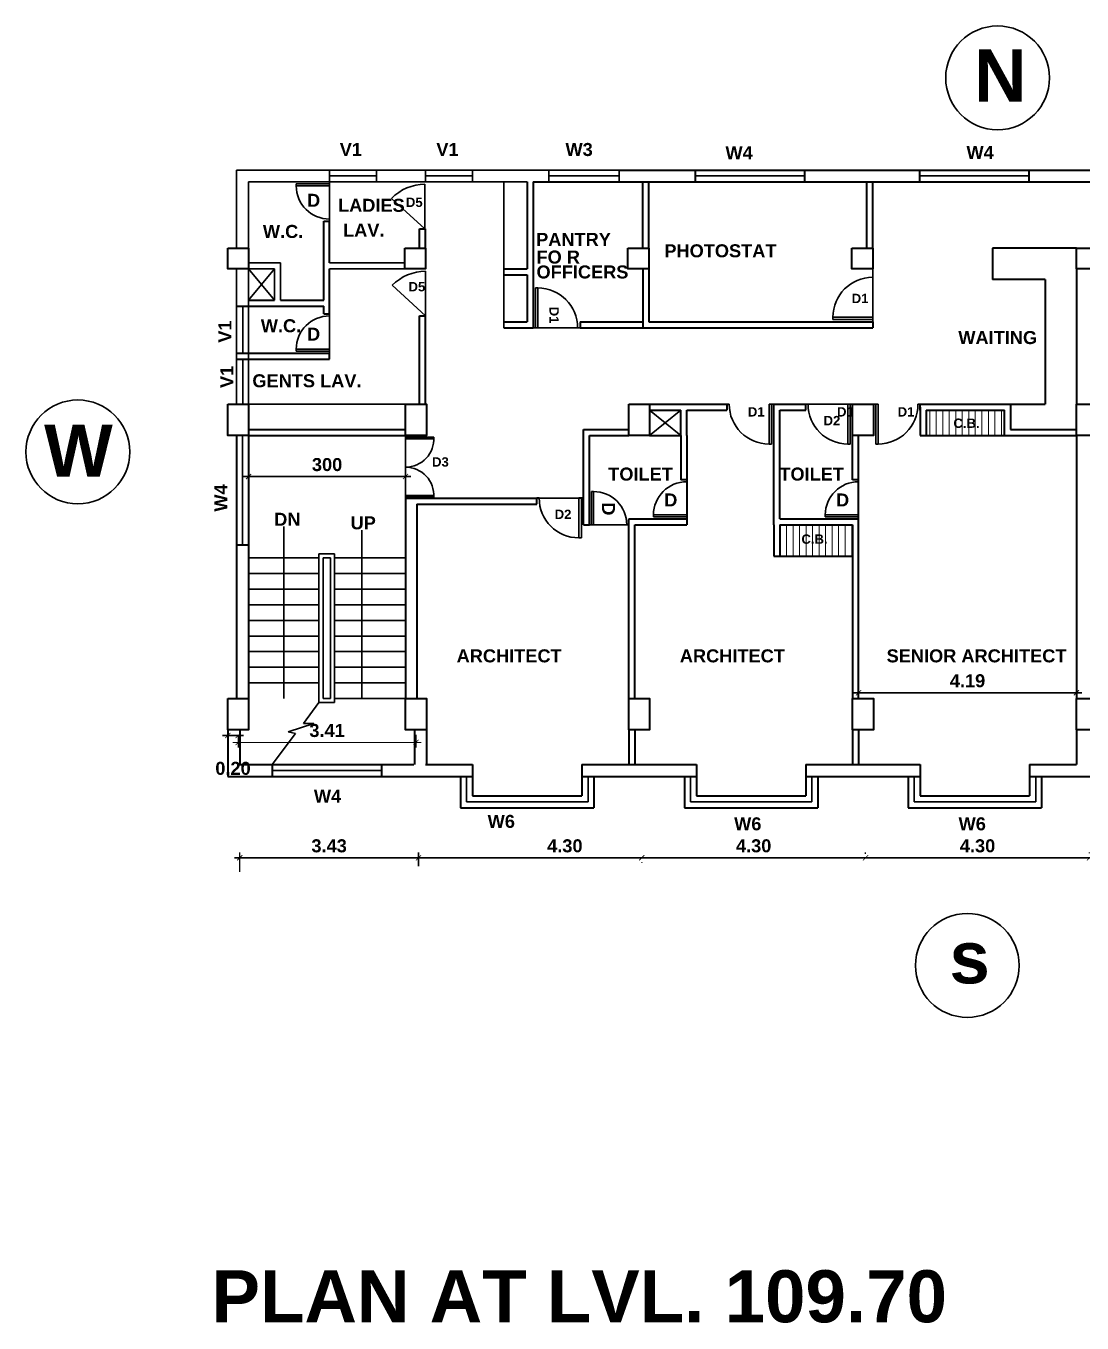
# Model space of a CAD drawing. Header units: inches. Extents: x 1352 to 5457, y 84 to 1168.
# Drawn here: x 2448.69 to 2468.97, y 177.37 to 202.28 of the extents above; entities that cross this region are included whole.
import ezdxf

# ---------------------------------------------------------------- set-up
doc = ezdxf.new("R2010")
doc.units = ezdxf.units.IN
doc.header["$MEASUREMENT"] = 0
doc.header["$PDMODE"] = 35
doc.header["$PDSIZE"] = -0.5
doc.linetypes.add('DASHED2', pattern=[0.375, 0.25, -0.125])
for name, color, linetype, lineweight in [('col', 250, 'Continuous', 40), ('DIM', 250, 'Continuous', 20), ('hatch', 250, 'DASHED2', 9), ('text', 250, 'Continuous', 30), ('wall', 7, 'Continuous', 40), ('win', 250, 'Continuous', 30)]:
    doc.layers.add(name, color=color, linetype=linetype, lineweight=lineweight)
doc.styles.get("Standard").update_dxf_attribs({"font": 'arialbd.ttf', "height": 1.5})
doc.dimstyles.get("Standard").update_dxf_attribs({"dimtxt": 0.25, "dimasz": 0.1, "dimexe": 0.1, "dimexo": 0.1, "dimgap": 0.1, "dimtad": 1, "dimzin": 0, "dimdsep": 46, "dimtxsty": 'Standard', "dimblk": 'ARCHTICK', "dimcen": 0.1, "dimdle": 0.1, "dimclrd": 256, "dimadec": 0, "dimazin": 0, "dimtfac": 1, "dimtofl": 0, "dimtmove": 2, "dimatfit": 3, "dimfxl": 1, "dimtolj": 1, "dimtzin": 0, "dimlwd": -1, "dimarcsym": 0})
pattern_1 = [(90, (2828.79538, -18.94451), (-0.125, 3e-17), [])]

# ---------------------------------------------------------------- blocks, each defined once
blk = doc.blocks.new('_ArchTick')
at = {"color": 0, "linetype": 'ByBlock', "const_width": 0.15}
blk.add_lwpolyline([(-0.5, -0.5), (0.5, 0.5)], dxfattribs=at)
blk = doc.blocks.new('*D459')
at = {"layer": 'Defpoints', "color": 0, "transparency": 16777216}
for p in [(2452.963, 193.628), (2452.963, 193.215), (2455.977, 193.215)]:
    blk.add_point(p, dxfattribs=at)
at = {"layer": 'win', "transparency": 16777216}
blk.add_line((2456.077, 193.628), (2452.863, 193.628), dxfattribs=at)
at = {"layer": 'win', "color": 0, "lineweight": -2, "transparency": 16777216}
for p, q in [((2452.963, 193.315), (2452.963, 193.728)), ((2455.977, 193.315), (2455.977, 193.728))]:
    blk.add_line(p, q, dxfattribs=at)
at = {"layer": 'win', "transparency": 16777216, "xscale": 0.1, "yscale": 0.1, "zscale": 0.1, "rotation": 180}
blk.add_blockref('_ArchTick', (2452.963, 193.628), dxfattribs=at)
at = {"layer": 'win', "transparency": 16777216, "xscale": 0.1, "yscale": 0.1, "zscale": 0.1}
blk.add_blockref('_ArchTick', (2455.977, 193.628), dxfattribs=at)
at = {"layer": 'win', "color": 0, "transparency": 16777216, "insert": (2454.47, 193.856), "char_height": 0.25, "attachment_point": 5}
blk.add_mtext('\\A1;300', dxfattribs=at)
blk = doc.blocks.new('*D460')
at = {"layer": 'Defpoints', "color": 0, "linetype": 'Continuous', "transparency": 16777216}
for p in [(2452.563, 188.765), (2452.763, 188.765), (2452.763, 188.655)]:
    blk.add_point(p, dxfattribs=at)
at = {"layer": 'text', "linetype": 'Continuous', "transparency": 16777216}
blk.add_line((2452.463, 188.655), (2452.863, 188.655), dxfattribs=at)
at = {"layer": 'text', "color": 0, "linetype": 'Continuous', "lineweight": -2, "transparency": 16777216}
for p, q in [((2452.563, 188.665), (2452.563, 188.555)), ((2452.763, 188.665), (2452.763, 188.555))]:
    blk.add_line(p, q, dxfattribs=at)
at = {"layer": 'text', "linetype": 'Continuous', "transparency": 16777216, "xscale": 0.1, "yscale": 0.1, "zscale": 0.1, "rotation": 180}
blk.add_blockref('_ArchTick', (2452.563, 188.655), dxfattribs=at)
at = {"layer": 'text', "linetype": 'Continuous', "transparency": 16777216, "xscale": 0.1, "yscale": 0.1, "zscale": 0.1}
blk.add_blockref('_ArchTick', (2452.763, 188.655), dxfattribs=at)
at = {"layer": 'text', "color": 0, "linetype": 'Continuous', "transparency": 16777216, "insert": (2452.663, 188.022), "char_height": 0.25, "attachment_point": 5}
blk.add_mtext('\\A1;0.20', dxfattribs=at)
blk = doc.blocks.new('R')
at = {"layer": 'win'}
for p, q in [((13.196, 5.483), (13.246, 5.483)), ((14.096, 4.633), (14.096, 5.483)), ((14.196, 5.483), (14.096, 5.483)), ((14.146, 5.483), (14.146, 4.633)), ((14.096, 4.633), (14.146, 4.633)), ((14.146, 4.633), (14.096, 4.633))]:
    blk.add_line(p, q, dxfattribs=at)
blk.add_arc((14.096, 5.483), 0.85, 180, 270, dxfattribs=at)
blk = doc.blocks.new('*D457')
at = {"layer": 'Defpoints', "color": 0, "linetype": 'Continuous', "transparency": 16777216}
for p in [(2464.678, 189.365), (2468.863, 189.476), (2468.863, 189.365)]:
    blk.add_point(p, dxfattribs=at)
at = {"layer": 'win', "linetype": 'Continuous', "transparency": 16777216}
blk.add_line((2464.578, 189.476), (2468.963, 189.476), dxfattribs=at)
at = {"layer": 'win', "color": 0, "linetype": 'Continuous', "lineweight": -2, "transparency": 16777216}
for p, q in [((2464.678, 189.465), (2464.678, 189.576)), ((2468.863, 189.465), (2468.863, 189.576))]:
    blk.add_line(p, q, dxfattribs=at)
at = {"layer": 'win', "linetype": 'Continuous', "transparency": 16777216, "xscale": 0.1, "yscale": 0.1, "zscale": 0.1, "rotation": 180}
blk.add_blockref('_ArchTick', (2464.678, 189.476), dxfattribs=at)
at = {"layer": 'win', "linetype": 'Continuous', "transparency": 16777216, "xscale": 0.1, "yscale": 0.1, "zscale": 0.1}
blk.add_blockref('_ArchTick', (2468.863, 189.476), dxfattribs=at)
at = {"layer": 'win', "color": 0, "linetype": 'Continuous', "transparency": 16777216, "insert": (2466.771, 189.704), "char_height": 0.25, "attachment_point": 5}
blk.add_mtext('\\A1;4.19', dxfattribs=at)
blk = doc.blocks.new('*D458')
at = {"layer": 'Defpoints', "color": 0, "linetype": 'Continuous', "transparency": 16777216}
for p in [(2452.763, 188.655), (2456.177, 188.765), (2456.177, 188.522)]:
    blk.add_point(p, dxfattribs=at)
at = {"layer": 'DIM', "color": 0, "linetype": 'Continuous', "lineweight": -2, "transparency": 16777216}
for p, q in [((2456.177, 188.665), (2456.177, 188.422)), ((2452.763, 188.555), (2452.763, 188.422))]:
    blk.add_line(p, q, dxfattribs=at)
at = {"layer": 'DIM', "linetype": 'Continuous', "transparency": 16777216}
blk.add_line((2452.663, 188.522), (2456.277, 188.522), dxfattribs=at)
at = {"layer": 'DIM', "linetype": 'Continuous', "transparency": 16777216, "xscale": 0.1, "yscale": 0.1, "zscale": 0.1, "rotation": 180}
blk.add_blockref('_ArchTick', (2452.763, 188.522), dxfattribs=at)
at = {"layer": 'DIM', "linetype": 'Continuous', "transparency": 16777216, "xscale": 0.1, "yscale": 0.1, "zscale": 0.1}
blk.add_blockref('_ArchTick', (2456.177, 188.522), dxfattribs=at)
at = {"layer": 'DIM', "color": 0, "linetype": 'Continuous', "transparency": 16777216, "insert": (2454.47, 188.749), "char_height": 0.25, "attachment_point": 5}
blk.add_mtext('\\A1;3.41', dxfattribs=at)
blk = doc.blocks.new('*D453')
at = {"layer": 'Defpoints', "color": 0, "linetype": 'Continuous', "transparency": 16777216}
for p in [(2456.227, 186.306), (2452.792, 185.937), (2456.227, 186.046)]:
    blk.add_point(p, dxfattribs=at)
at = {"layer": 'text', "color": 0, "linetype": 'Continuous', "lineweight": -2, "transparency": 16777216}
for p, q in [((2452.792, 186.037), (2452.792, 186.406)), ((2456.227, 186.146), (2456.227, 186.406))]:
    blk.add_line(p, q, dxfattribs=at)
at = {"layer": 'text', "linetype": 'Continuous', "transparency": 16777216}
blk.add_line((2452.692, 186.306), (2456.327, 186.306), dxfattribs=at)
at = {"layer": 'text', "linetype": 'Continuous', "transparency": 16777216, "xscale": 0.1, "yscale": 0.1, "zscale": 0.1, "rotation": 180}
blk.add_blockref('_ArchTick', (2452.792, 186.306), dxfattribs=at)
at = {"layer": 'text', "linetype": 'Continuous', "transparency": 16777216, "xscale": 0.1, "yscale": 0.1, "zscale": 0.1}
blk.add_blockref('_ArchTick', (2456.227, 186.306), dxfattribs=at)
at = {"layer": 'text', "color": 0, "linetype": 'Continuous', "transparency": 16777216, "insert": (2454.509, 186.534), "char_height": 0.25, "attachment_point": 5}
blk.add_mtext('\\A1;3.43', dxfattribs=at)
blk = doc.blocks.new('*D454')
at = {"layer": 'Defpoints', "color": 0, "linetype": 'Continuous', "transparency": 16777216}
for p in [(2460.513, 186.318), (2464.813, 186.306), (2464.813, 186.283)]:
    blk.add_point(p, dxfattribs=at)
at = {"layer": 'text', "color": 0, "linetype": 'Continuous', "lineweight": -2, "transparency": 16777216}
for p, q in [((2464.813, 186.383), (2464.813, 186.406)), ((2460.513, 186.218), (2460.513, 186.206))]:
    blk.add_line(p, q, dxfattribs=at)
at = {"layer": 'text', "linetype": 'Continuous', "transparency": 16777216}
blk.add_line((2460.413, 186.306), (2464.913, 186.306), dxfattribs=at)
at = {"layer": 'text', "linetype": 'Continuous', "transparency": 16777216, "xscale": 0.1, "yscale": 0.1, "zscale": 0.1, "rotation": 180}
blk.add_blockref('_ArchTick', (2460.513, 186.306), dxfattribs=at)
at = {"layer": 'text', "linetype": 'Continuous', "transparency": 16777216, "xscale": 0.1, "yscale": 0.1, "zscale": 0.1}
blk.add_blockref('_ArchTick', (2464.813, 186.306), dxfattribs=at)
at = {"layer": 'text', "color": 0, "linetype": 'Continuous', "transparency": 16777216, "insert": (2462.663, 186.534), "char_height": 0.25, "attachment_point": 5}
blk.add_mtext('\\A1;4.30', dxfattribs=at)
blk = doc.blocks.new('*D455')
at = {"layer": 'Defpoints', "color": 0, "linetype": 'Continuous', "transparency": 16777216}
for p in [(2464.813, 186.283), (2469.113, 186.306), (2469.113, 186.296)]:
    blk.add_point(p, dxfattribs=at)
at = {"layer": 'text', "color": 0, "linetype": 'Continuous', "lineweight": -2, "transparency": 16777216}
for p, q in [((2464.813, 186.383), (2464.813, 186.406)), ((2469.113, 186.396), (2469.113, 186.406))]:
    blk.add_line(p, q, dxfattribs=at)
at = {"layer": 'text', "linetype": 'Continuous', "transparency": 16777216}
blk.add_line((2464.713, 186.306), (2469.213, 186.306), dxfattribs=at)
at = {"layer": 'text', "linetype": 'Continuous', "transparency": 16777216, "xscale": 0.1, "yscale": 0.1, "zscale": 0.1, "rotation": 180}
blk.add_blockref('_ArchTick', (2464.813, 186.306), dxfattribs=at)
at = {"layer": 'text', "linetype": 'Continuous', "transparency": 16777216, "xscale": 0.1, "yscale": 0.1, "zscale": 0.1}
blk.add_blockref('_ArchTick', (2469.113, 186.306), dxfattribs=at)
at = {"layer": 'text', "color": 0, "linetype": 'Continuous', "transparency": 16777216, "insert": (2466.963, 186.534), "char_height": 0.25, "attachment_point": 5}
blk.add_mtext('\\A1;4.30', dxfattribs=at)

msp = doc.modelspace()

# ---------------------------------------------------------------- hatches: boundary and pattern name
at = {"layer": 'hatch', "linetype": 'Continuous'}
h = msp.add_hatch(dxfattribs=at)
h.set_pattern_fill('ANSI31', color=256, angle=45, style=0)
h.set_pattern_definition(pattern_1)
h.paths.add_polyline_path([(2467.478, 194.9), (2465.978, 194.9), (2465.978, 194.415), (2467.478, 194.415)])
h.paths.add_polyline_path([(2471.848, 194.9), (2469.263, 194.9), (2469.263, 194.415), (2471.848, 194.415)])
h.paths.add_polyline_path([(2466.455, 194.512), (2467.107, 194.512), (2467.107, 194.791), (2466.455, 194.791)], flags=24)
h.paths.add_polyline_path([(2469.826, 194.512), (2470.478, 194.512), (2470.478, 194.791), (2469.826, 194.791)], flags=24)
h = msp.add_hatch(dxfattribs=at)
h.set_pattern_fill('ANSI31', color=256, angle=45, style=0)
h.set_pattern_definition(pattern_1)
h.paths.add_polyline_path([(2463.163, 192.1), (2464.563, 192.1), (2464.563, 192.7), (2463.163, 192.7)])
h.paths.add_polyline_path([(2463.534, 192.286), (2464.186, 192.286), (2464.186, 192.566), (2463.534, 192.566)], flags=24)

# ---------------------------------------------------------------- linework, layer by layer
at = {"layer": 'col'}
for points in [[(2452.563, 198.015), (2452.963, 198.015), (2452.963, 197.615), (2452.563, 197.615)], [(2455.963, 198.015), (2456.363, 198.015), (2456.363, 197.615), (2455.963, 197.615)], [(2460.249, 198.015), (2460.649, 198.015), (2460.649, 197.615), (2460.249, 197.615)], [(2464.549, 198.015), (2464.949, 198.015), (2464.949, 197.615), (2464.549, 197.615)], [(2468.863, 198.015), (2469.263, 198.015), (2469.263, 197.615), (2468.863, 197.615)], [(2452.563, 195.015), (2452.963, 195.015), (2452.963, 194.415), (2452.563, 194.415)], [(2455.977, 195.015), (2456.377, 195.015), (2456.377, 194.415), (2455.977, 194.415)], [(2460.263, 195.015), (2460.663, 195.015), (2460.663, 194.415), (2460.263, 194.415)], [(2464.563, 195.015), (2464.963, 195.015), (2464.963, 194.415), (2464.563, 194.415)], [(2468.863, 195.015), (2469.263, 195.015), (2469.263, 194.415), (2468.863, 194.415)], [(2452.563, 189.365), (2452.963, 189.365), (2452.963, 188.765), (2452.563, 188.765)], [(2455.977, 189.365), (2456.377, 189.365), (2456.377, 188.765), (2455.977, 188.765)], [(2460.263, 189.365), (2460.663, 189.365), (2460.663, 188.765), (2460.263, 188.765)], [(2464.563, 189.365), (2464.963, 189.365), (2464.963, 188.765), (2464.563, 188.765)], [(2468.863, 189.365), (2469.263, 189.365), (2469.263, 188.765), (2468.863, 188.765)]]:
    msp.add_lwpolyline(points, close=True, dxfattribs=at)
at = {"layer": 'text'}
for p, q in [((2454.518, 199.285), (2454.518, 199.515)), ((2454.518, 199.4), (2455.418, 199.4)), ((2455.418, 199.285), (2455.418, 199.515)), ((2456.363, 199.285), (2456.363, 199.515)), ((2456.363, 199.285), (2456.363, 199.515)), ((2457.263, 199.285), (2457.263, 199.515)), ((2452.963, 197.73), (2453.578, 197.73)), ((2452.963, 197.615), (2453.463, 197.615)), ((2453.463, 197.015), (2452.963, 197.615)), ((2452.963, 197.015), (2453.463, 197.615)), ((2454.518, 197.73), (2455.963, 197.73)), ((2454.518, 197.615), (2455.963, 197.615)), ((2452.849, 196), (2452.849, 196.9)), ((2452.849, 195.015), (2452.849, 195.885)), ((2461.263, 194.415), (2460.663, 194.9)), ((2460.663, 194.415), (2461.263, 194.9)), ((2460.663, 194.415), (2461.263, 194.415))]:
    msp.add_line(p, q, dxfattribs=at)
at = {"layer": 'text', "linetype": 'Continuous'}
for p, q in [((2456.349, 198.385), (2456.349, 199.24)), ((2456.349, 198.385), (2455.707, 198.97)), ((2456.363, 196.715), (2456.363, 197.57)), ((2456.363, 196.715), (2455.72, 197.3)), ((2452.963, 195.015), (2455.977, 195.015)), ((2454.418, 192.065), (2454.533, 192.065)), ((2454.014, 188.888), (2454.313, 189.285)), ((2454.217, 188.888), (2453.724, 188.727)), ((2454.014, 188.888), (2454.217, 188.888)), ((2453.418, 188.095), (2453.865, 188.69)), ((2453.724, 188.727), (2453.865, 188.69)), ((2456.227, 186.146), (2456.227, 186.406)), ((2456.127, 186.306), (2460.613, 186.306)), ((2460.513, 186.218), (2460.513, 186.206))]:
    msp.add_line(p, q, dxfattribs=at)
at = {"layer": 'text'}
for centre in [(2467.349, 201.284), (2449.683, 194.101), (2466.767, 184.238)]:
    msp.add_circle(centre, 0.997, dxfattribs=at)
at = {"layer": 'text', "linetype": 'Continuous'}
for centre in [(2456.35, 198.34), (2456.363, 196.67)]:
    msp.add_arc(centre, 0.9, 90, 135.5529, dxfattribs=at)
at = {"layer": 'wall'}
for p, q in [((2460.078, 199.515), (2461.549, 199.515)), ((2461.549, 199.285), (2461.549, 199.515)), ((2461.549, 199.515), (2463.649, 199.515)), ((2463.649, 199.515), (2465.856, 199.515)), ((2463.649, 199.285), (2463.649, 199.515)), ((2465.856, 199.285), (2465.856, 199.515)), ((2465.856, 199.515), (2467.956, 199.515)), ((2467.956, 199.515), (2482.163, 199.515)), ((2467.956, 199.285), (2467.956, 199.515)), ((2458.313, 199.285), (2458.313, 197.615)), ((2458.428, 199.285), (2461.549, 199.285)), ((2458.428, 199.285), (2458.428, 196.485)), ((2460.534, 198.015), (2460.534, 199.285)), ((2460.649, 198.015), (2460.649, 199.285)), ((2461.549, 199.285), (2463.649, 199.285)), ((2463.649, 199.285), (2465.856, 199.285)), ((2464.834, 198.015), (2464.834, 199.285)), ((2464.949, 198.015), (2464.949, 199.285)), ((2465.856, 199.285), (2467.956, 199.285)), ((2467.956, 199.285), (2477.463, 199.285)), ((2454.408, 198.535), (2454.518, 198.535)), ((2454.408, 197.015), (2454.408, 198.535)), ((2454.518, 197.73), (2454.518, 198.535)), ((2456.248, 198.385), (2456.363, 198.385)), ((2456.248, 198.015), (2456.248, 198.385)), ((2456.363, 198.015), (2456.363, 198.385)), ((2468.863, 198.015), (2467.248, 198.015)), ((2467.248, 198.015), (2467.248, 197.415)), ((2454.518, 196.75), (2454.518, 197.615)), ((2457.863, 197.615), (2458.313, 197.615)), ((2460.534, 197.615), (2460.534, 196.485)), ((2460.649, 197.615), (2460.649, 196.6)), ((2468.863, 197.615), (2468.863, 196.249)), ((2457.863, 197.5), (2458.313, 197.5)), ((2458.313, 197.5), (2458.313, 196.6)), ((2468.263, 197.415), (2467.248, 197.415)), ((2468.263, 197.415), (2468.263, 196.249)), ((2452.733, 196.9), (2454.408, 196.9)), ((2452.963, 197.015), (2453.463, 197.015)), ((2453.578, 197.015), (2454.408, 197.015)), ((2454.408, 196.75), (2454.408, 196.9)), ((2454.408, 196.75), (2454.518, 196.75)), ((2456.248, 195.015), (2456.248, 196.715)), ((2456.248, 196.715), (2456.363, 196.715)), ((2456.363, 195.015), (2456.363, 196.715)), ((2457.863, 196.6), (2458.313, 196.6)), ((2459.328, 196.6), (2460.534, 196.6)), ((2459.328, 196.6), (2459.328, 196.485)), ((2460.649, 196.6), (2461.549, 196.6)), ((2461.549, 196.6), (2463.649, 196.6)), ((2463.649, 196.6), (2464.949, 196.6)), ((2464.949, 196.6), (2464.949, 196.485)), ((2457.863, 196.485), (2458.428, 196.485)), ((2459.328, 196.485), (2461.549, 196.485)), ((2461.549, 196.485), (2463.649, 196.485)), ((2463.649, 196.485), (2464.949, 196.485)), ((2468.263, 196.249), (2468.263, 195.015)), ((2468.863, 196.249), (2468.863, 195.015)), ((2452.733, 196), (2454.518, 196)), ((2452.733, 195.885), (2454.518, 195.885)), ((2454.518, 195.885), (2454.518, 196)), ((2460.663, 195.015), (2461.378, 195.015)), ((2460.663, 194.9), (2461.263, 194.9)), ((2461.263, 194.415), (2461.263, 194.9)), ((2461.378, 195.015), (2462.148, 195.015)), ((2461.378, 194.415), (2461.378, 194.9)), ((2461.378, 194.9), (2462.148, 194.9)), ((2462.148, 195.015), (2462.148, 194.9)), ((2463.048, 192.7), (2463.048, 195.015)), ((2463.048, 195.015), (2463.663, 195.015)), ((2463.163, 192.815), (2463.163, 194.9)), ((2463.163, 194.9), (2463.663, 194.9)), ((2463.663, 194.9), (2463.663, 195.015)), ((2465.863, 195.015), (2467.248, 195.015)), ((2465.863, 194.9), (2465.863, 195.015)), ((2465.863, 194.958), (2465.863, 194.415)), ((2465.978, 194.9), (2467.478, 194.9)), ((2465.978, 194.9), (2465.978, 194.415)), ((2467.248, 195.015), (2468.263, 195.015)), ((2467.478, 194.415), (2467.478, 194.9)), ((2467.593, 195.015), (2467.593, 194.53)), ((2452.733, 194.415), (2452.733, 192.315)), ((2452.963, 194.53), (2455.963, 194.53)), ((2452.963, 194.415), (2455.963, 194.415)), ((2452.963, 194.415), (2452.963, 192.315)), ((2459.398, 194.53), (2460.263, 194.53)), ((2459.398, 192.7), (2459.398, 194.53)), ((2459.513, 194.415), (2460.263, 194.415)), ((2459.513, 192.7), (2459.513, 194.415)), ((2460.663, 194.415), (2461.263, 194.415)), ((2461.263, 194.415), (2461.263, 193.567)), ((2461.378, 194.415), (2461.378, 192.7)), ((2464.563, 193.567), (2464.563, 194.416)), ((2464.678, 189.365), (2464.678, 194.416)), ((2465.863, 194.415), (2468.863, 194.415)), ((2467.593, 194.53), (2468.863, 194.53)), ((2467.593, 194.415), (2467.593, 194.415)), ((2468.863, 194.415), (2468.863, 189.365)), ((2461.378, 193.567), (2461.263, 193.567)), ((2464.678, 193.567), (2464.563, 193.567)), ((2455.977, 193.215), (2458.498, 193.215)), ((2455.977, 193.215), (2455.977, 189.365)), ((2456.193, 193.1), (2458.498, 193.1)), ((2456.193, 193.1), (2456.193, 189.365)), ((2458.498, 193.1), (2458.498, 193.215)), ((2459.398, 192.7), (2459.513, 192.7)), ((2460.263, 192.815), (2461.378, 192.815)), ((2460.263, 189.365), (2460.263, 192.815)), ((2460.378, 192.7), (2461.378, 192.7)), ((2460.378, 189.365), (2460.378, 192.7)), ((2463.048, 192.7), (2463.048, 192.1)), ((2463.163, 192.815), (2464.678, 192.815)), ((2463.163, 192.7), (2464.563, 192.7)), ((2463.163, 192.7), (2463.163, 192.1)), ((2464.563, 192.7), (2464.563, 189.365)), ((2452.733, 192.315), (2452.733, 189.365)), ((2452.733, 192.315), (2452.963, 192.315)), ((2452.963, 192.315), (2452.963, 188.765)), ((2463.048, 192.1), (2464.563, 192.1)), ((2452.563, 188.765), (2452.563, 187.865)), ((2452.793, 188.765), (2452.793, 188.095)), ((2456.147, 188.765), (2456.147, 188.095)), ((2456.377, 188.765), (2456.377, 188.095)), ((2460.263, 188.765), (2460.263, 188.095)), ((2460.378, 188.765), (2460.378, 188.095)), ((2464.563, 188.765), (2464.563, 188.095)), ((2464.678, 188.765), (2464.678, 188.095)), ((2468.863, 188.765), (2468.863, 188.095)), ((2452.793, 188.095), (2453.418, 188.095)), ((2453.418, 188.095), (2453.418, 187.865)), ((2453.418, 188.095), (2455.518, 188.095)), ((2455.518, 188.095), (2455.518, 187.865)), ((2455.518, 188.095), (2456.133, 188.095)), ((2456.363, 188.095), (2457.263, 188.095)), ((2457.263, 188.095), (2457.263, 187.495)), ((2459.363, 188.095), (2461.563, 188.095)), ((2459.363, 188.095), (2459.363, 187.495)), ((2461.563, 188.095), (2461.563, 187.495)), ((2463.663, 188.095), (2465.863, 188.095)), ((2463.663, 188.095), (2463.663, 187.495)), ((2465.863, 188.095), (2465.863, 187.495)), ((2467.963, 188.095), (2468.863, 188.095)), ((2467.963, 188.095), (2467.963, 187.495)), ((2452.563, 187.865), (2453.418, 187.865)), ((2453.418, 187.865), (2455.518, 187.865)), ((2455.518, 187.865), (2457.263, 187.865)), ((2457.033, 187.865), (2457.033, 187.265)), ((2459.363, 187.865), (2461.563, 187.865)), ((2459.593, 187.865), (2459.593, 187.265)), ((2461.333, 187.865), (2461.333, 187.265)), ((2463.663, 187.865), (2465.863, 187.865)), ((2463.893, 187.865), (2463.893, 187.265)), ((2465.633, 187.865), (2465.633, 187.265)), ((2467.963, 187.865), (2470.163, 187.865)), ((2468.193, 187.865), (2468.193, 187.265)), ((2457.263, 187.495), (2459.363, 187.495)), ((2461.563, 187.495), (2463.663, 187.495)), ((2465.863, 187.495), (2467.963, 187.495)), ((2457.033, 187.265), (2459.593, 187.265)), ((2461.333, 187.265), (2463.893, 187.265)), ((2465.633, 187.265), (2468.193, 187.265))]:
    msp.add_line(p, q, dxfattribs=at)
at = {"layer": 'win'}
for p, q in [((2452.733, 199.515), (2460.078, 199.515)), ((2452.733, 199.515), (2452.733, 198.015)), ((2456.363, 199.4), (2457.263, 199.4)), ((2458.728, 199.515), (2458.728, 199.285)), ((2458.728, 199.4), (2460.078, 199.4)), ((2460.078, 199.515), (2460.078, 199.285)), ((2461.549, 199.4), (2463.649, 199.4)), ((2465.856, 199.4), (2467.956, 199.4)), ((2452.963, 199.285), (2458.313, 199.285)), ((2452.963, 199.285), (2452.963, 194.415)), ((2454.518, 198.533), (2454.518, 199.285)), ((2457.863, 199.285), (2457.863, 196.485)), ((2452.563, 198.015), (2452.963, 198.015)), ((2452.563, 198.015), (2452.563, 197.615)), ((2452.563, 197.615), (2452.963, 197.615)), ((2452.733, 197.615), (2452.733, 195.015)), ((2453.463, 197.615), (2453.463, 197.015)), ((2453.578, 197.73), (2453.578, 197.015)), ((2464.949, 197.478), (2464.949, 197.615)), ((2464.949, 197.5), (2464.949, 196.6)), ((2454.518, 196.752), (2454.518, 196)), ((2459.328, 196.485), (2458.428, 196.485)), ((2452.563, 195.015), (2452.963, 195.015)), ((2452.563, 195.015), (2452.563, 194.415)), ((2463.663, 195.015), (2464.563, 195.015)), ((2452.563, 194.415), (2452.963, 194.415)), ((2452.848, 192.315), (2452.848, 194.415)), ((2455.977, 193.2), (2455.977, 194.415)), ((2456.518, 194.383), (2455.977, 194.383)), ((2456.519, 194.35), (2455.977, 194.35)), ((2461.378, 193.567), (2461.378, 192.815)), ((2464.678, 193.567), (2464.678, 192.815)), ((2456.519, 193.265), (2455.977, 193.265)), ((2456.518, 193.232), (2455.977, 193.232)), ((2458.498, 193.215), (2459.398, 193.215)), ((2460.265, 192.7), (2459.513, 192.7)), ((2454.313, 192.145), (2454.313, 189.285)), ((2454.313, 192.145), (2454.613, 192.145)), ((2454.613, 192.145), (2454.613, 189.285)), ((2452.963, 192.065), (2454.313, 192.065)), ((2454.393, 192.065), (2454.393, 189.365)), ((2454.393, 192.065), (2454.533, 192.065)), ((2454.533, 192.065), (2454.533, 189.365)), ((2454.613, 192.065), (2455.977, 192.065)), ((2452.963, 191.765), (2454.313, 191.765)), ((2454.613, 191.765), (2455.977, 191.765)), ((2452.963, 191.465), (2454.313, 191.465)), ((2454.613, 191.465), (2455.977, 191.465)), ((2452.963, 191.165), (2454.313, 191.165)), ((2454.613, 191.165), (2455.977, 191.165)), ((2452.963, 190.865), (2454.313, 190.865)), ((2454.613, 190.865), (2455.977, 190.865)), ((2452.963, 190.565), (2454.313, 190.565)), ((2454.613, 190.565), (2455.977, 190.565)), ((2452.963, 190.265), (2454.313, 190.265)), ((2454.613, 190.265), (2455.977, 190.265)), ((2452.963, 189.965), (2454.313, 189.965)), ((2454.613, 189.965), (2455.977, 189.965)), ((2452.963, 189.665), (2454.313, 189.665)), ((2454.613, 189.665), (2455.977, 189.665)), ((2452.563, 189.365), (2452.963, 189.365)), ((2452.563, 189.365), (2452.563, 188.765)), ((2454.393, 189.365), (2454.533, 189.365)), ((2454.613, 189.365), (2455.977, 189.365)), ((2464.563, 189.365), (2464.563, 188.765)), ((2464.563, 189.365), (2464.963, 189.365)), ((2464.963, 189.365), (2464.963, 188.765)), ((2454.313, 189.285), (2454.613, 189.285)), ((2452.563, 188.765), (2452.963, 188.765)), ((2460.263, 188.765), (2460.663, 188.765)), ((2464.563, 188.765), (2464.963, 188.765)), ((2453.418, 187.98), (2455.518, 187.98)), ((2457.148, 187.865), (2457.148, 187.38)), ((2459.482, 187.38), (2459.482, 187.865)), ((2461.448, 187.865), (2461.448, 187.38)), ((2463.782, 187.38), (2463.782, 187.865)), ((2465.748, 187.865), (2465.748, 187.38)), ((2468.082, 187.38), (2468.082, 187.865)), ((2457.148, 187.38), (2459.482, 187.38)), ((2461.448, 187.38), (2463.782, 187.38)), ((2465.748, 187.38), (2468.082, 187.38))]:
    msp.add_line(p, q, dxfattribs=at)
msp.add_lwpolyline([(2452.563, 198.015), (2452.963, 198.015), (2452.963, 198.015), (2452.563, 198.015)], close=True, dxfattribs=at)
for centre, start, end in [((2455.977, 194.35), 270, 3.4227), ((2455.977, 193.265), 356.5773, 90)]:
    msp.add_arc(centre, 0.543, start, end, dxfattribs=at)

# ---------------------------------------------------------------- block references
at = {"layer": 'text', "linetype": 'Continuous', "xscale": 0.1, "yscale": 0.1, "zscale": 0.1, "rotation": 180}
msp.add_blockref('_ArchTick', (2456.227, 186.306), dxfattribs=at)
at = {"layer": 'text', "linetype": 'Continuous', "xscale": 0.1, "yscale": 0.1, "zscale": 0.1}
msp.add_blockref('_ArchTick', (2460.513, 186.306), dxfattribs=at)
at = {"layer": 'wall', "yscale": 0.8999999999999986}
for p, xscale, zscale in [((2450.272, 190.081), 0.8999999999999986, 0.8999999999999986), ((2477.739, 190.081), -0.8999999999999773, 0.9)]:
    msp.add_blockref('R', p, dxfattribs=dict(at, xscale=xscale, zscale=zscale))
at = {"layer": 'win'}
for p, xscale, yscale, zscale, rotation in [((2450.394, 188.607), -0.7522199999999657, 0.7522199999999657, 0.75222, 270), ((2460.015, 209.376), 0.9000000000000341, 0.9000000000000341, 0.9000000000000341, 270), ((2471.204, 201.419), 0.900000000000091, 0.900000000000091, 0.900000000000091, 180), ((2450.394, 206.678), 0.7522199999999657, 0.7522199999999657, 0.7522199999999657, 270), ((2457.254, 203.493), 0.7522199999999657, 0.7522199999999657, 0.7522199999999657, 269.9999999999914), ((2460.554, 203.493), 0.7522199999999657, 0.7522199999999657, 0.7522199999999657, 269.9999999999914), ((2470.191, 196.824), 0.7522199999999657, 0.7522199999999657, 0.7522199999999657, 179.9999999999914)]:
    msp.add_blockref('R', p, dxfattribs=dict(at, xscale=xscale, yscale=yscale, zscale=zscale, rotation=rotation))
at = {"layer": 'win', "xscale": 0.900000000000091, "yscale": 0.900000000000091, "zscale": 0.900000000000091}
for p in [(2451.787, 190.081), (2446.622, 188.281)]:
    msp.add_blockref('R', p, dxfattribs=at)

# ---------------------------------------------------------------- texts
at = {"layer": 'text'}
for s, height, p in [('N', 1, (2466.895, 200.83)), ('V1 ', 0.25, (2454.713, 199.784)), ('V1 ', 0.25, (2456.568, 199.784)), ('W3 ', 0.25, (2459.049, 199.784)), ('W4 ', 0.25, (2462.121, 199.721)), ('W4 ', 0.25, (2466.751, 199.728)), ('D', 0.25, (2454.085, 198.808)), ('LADIES ', 0.25, (2454.68, 198.712)), ('W.C. ', 0.25, (2453.237, 198.21)), (' LAV. ', 0.25, (2454.68, 198.235)), ('PANTRY ', 0.25, (2458.485, 198.057)), ('PHOTOSTAT ', 0.25, (2460.948, 197.838)), ('FO R', 0.25, (2458.492, 197.718)), ('OFFICERS', 0.25, (2458.492, 197.432)), ('W.C. ', 0.25, (2453.197, 196.399)), ('D', 0.25, (2454.085, 196.238)), ('WAITING ', 0.25, (2466.594, 196.172)), ('GENTS LAV. ', 0.25, (2453.035, 195.342)), ('W', 1, (2449.035, 193.625)), ('TOILET ', 0.25, (2459.87, 193.55)), ('TOILET ', 0.25, (2463.156, 193.55)), ('DN', 0.25, (2453.454, 192.682)), ('UP ', 0.25, (2454.921, 192.614)), ('ARCHITECT', 0.25, (2456.958, 190.059)), ('ARCHITECT', 0.25, (2461.245, 190.059)), ('SENIOR ARCHITECT ', 0.25, (2465.217, 190.059)), ('W4 ', 0.25, (2454.217, 187.363)), ('W6', 0.25, (2457.554, 186.88)), ('W6', 0.25, (2462.288, 186.833)), ('W6', 0.25, (2466.599, 186.833)), ('s', 1, (2466.423, 183.894)), ('PLAN AT LVL. 109.70', 1, (2452.25, 177.384))]:
    msp.add_text(s, height=height, dxfattribs=at).set_placement(p)
for s, rotation, p in [('V1 ', 90, (2452.633, 196.198)), ('V1 ', 90, (2452.67, 195.328)), ('W4 ', 90.0032, (2452.554, 192.954)), ('D', 270, (2459.751, 193.133)), ('D', 360, (2460.945, 193.053)), ('D', 360, (2464.245, 193.053))]:
    msp.add_text(s, height=0.25, rotation=rotation, dxfattribs=at).set_placement(p)
at = {"layer": 'text', "linetype": 'Continuous', "insert": (2459.037, 186.534), "char_height": 0.25, "attachment_point": 5}
msp.add_mtext('\\A1;4.30 ', dxfattribs=at)
at = {"layer": 'win'}
for s, p in [('D5 ', (2455.984, 198.805)), ('D5 ', (2456.034, 197.184)), ('D1', (2464.546, 196.958)), ('D1', (2462.552, 194.78)), ('D1', (2464.264, 194.78)), ('D1', (2465.429, 194.78)), ('D2 ', (2464.006, 194.612)), ('C.B. ', (2466.501, 194.562)), ('D3', (2456.486, 193.818)), ('D2 ', (2458.841, 192.812)), ('C.B. ', (2463.581, 192.336))]:
    msp.add_text(s, height=0.18, dxfattribs=at).set_placement(p)
msp.add_text('D1', height=0.18, rotation=270, dxfattribs=at).set_placement((2458.741, 196.889))

# ---------------------------------------------------------------- dimensions: what is measured, and where the dimension line sits
at = {"layer": 'DIM', "color": 0, "linetype": 'Continuous'}
dim = msp.add_linear_dim(base=(2456.177, 188.522), p1=(2452.763, 188.655), p2=(2456.177, 188.765), dimstyle='Standard', dxfattribs=at)
dim.commit()
dim.dimension.update_dxf_attribs({"geometry": '*D458', "text_midpoint": (2454.47, 188.749)})
at = {"layer": 'text', "linetype": 'Continuous'}
for base, p1, p2, picture, middle in [((2452.763, 188.655), (2452.563, 188.765), (2452.763, 188.765), '*D460', (2452.663, 188.022)), ((2456.2265, 186.3063), (2452.7921, 185.9367), (2456.2265, 186.0465), '*D453', (2454.5093, 186.534)), ((2464.813, 186.306), (2460.513, 186.318), (2464.813, 186.283), '*D454', (2462.663, 186.534)), ((2469.113, 186.306), (2464.813, 186.283), (2469.113, 186.296), '*D455', (2466.963, 186.534))]:
    dim = msp.add_linear_dim(base=base, p1=p1, p2=p2, dimstyle='Standard', dxfattribs=at)
    dim.commit()
    dim.dimension.update_dxf_attribs({"geometry": picture, "text_midpoint": middle})
at = {"layer": 'win'}
dim = msp.add_linear_dim(base=(2452.963, 193.628), p1=(2455.977, 193.215), p2=(2452.963, 193.215), text='300', dimstyle='Standard', dxfattribs=at)
dim.commit()
dim.dimension.update_dxf_attribs({"geometry": '*D459', "text_midpoint": (2454.47, 193.856)})
at = {"layer": 'win', "linetype": 'Continuous'}
dim = msp.add_linear_dim(base=(2468.863006931, 189.476108124), p1=(2464.678006931, 189.365025841), p2=(2468.863006931, 189.365025841), dimstyle='Standard', dxfattribs=at)
dim.commit()
dim.dimension.update_dxf_attribs({"geometry": '*D457', "text_midpoint": (2466.770506931, 189.703751371)})

# ---------------------------------------------------------------- leaders
at = {"layer": 'text', "linetype": 'Continuous'}
for points in [[(2453.638, 189.365), (2453.638, 192.67)], [(2455.138, 189.365), (2455.138, 192.598)]]:
    msp.add_leader(points, dimstyle='Standard', override={"dimgap": 0.1, "dimtad": 0}, dxfattribs=at)

doc.saveas('drawing.dxf')
